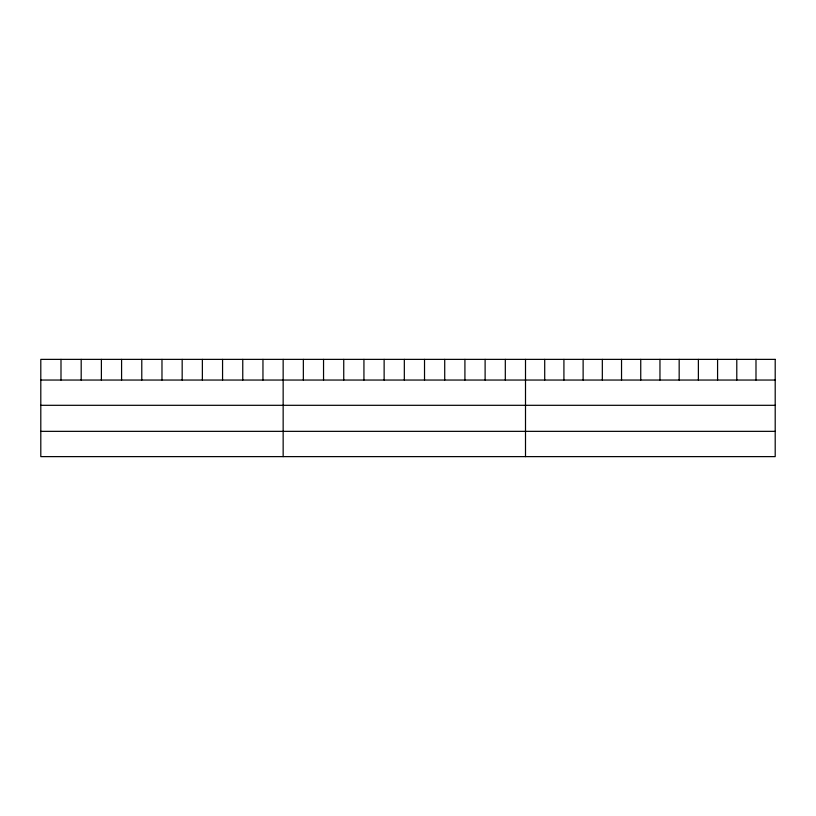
<?xml version="1.0" encoding="UTF-8"?>
<svg xmlns="http://www.w3.org/2000/svg" width="816" height="816" viewBox="0 0 816 816"><rect width="100%" height="100%" fill="white"/><g stroke="black" fill="none" stroke-linecap="round" stroke-linejoin="round"><path stroke-width="1.22" d="M40.8 380.042L775.2 380.042M40.8 405.307L775.2 405.307M40.8 431.348L775.2 431.348M755.993 359.377L755.993 380.042M736.787 359.377L736.787 380.042M717.58 359.377L717.58 380.042M698.374 359.377L698.374 380.042M679.167 359.377L679.167 380.042M659.96 359.377L659.96 380.042M640.744 359.377L640.744 380.042M621.537 359.377L621.537 380.042M602.33 359.377L602.33 380.042M583.124 359.377L583.124 380.042M563.917 359.377L563.917 380.042M544.711 359.377L544.711 380.042M525.504 359.377L525.504 456.623M505.308 359.377L505.308 380.042M485.112 359.377L485.112 380.042M464.916 359.377L464.916 380.042M444.72 359.377L444.72 380.042M424.524 359.377L424.524 380.042M404.328 359.377L404.328 380.042M384.132 359.377L384.132 380.042M363.936 359.377L363.936 380.042M343.74 359.377L343.74 380.042M323.544 359.377L323.544 380.042M303.348 359.377L303.348 380.042M283.152 359.377L283.152 456.623M262.956 359.377L262.956 380.042M242.76 359.377L242.76 380.042M222.564 359.377L222.564 380.042M202.368 359.377L202.368 380.042M182.172 359.377L182.172 380.042M161.976 359.377L161.976 380.042M141.78 359.377L141.78 380.042M121.584 359.377L121.584 380.042M101.388 359.377L101.388 380.042M81.192 359.377L81.192 380.042M60.996 359.377L60.996 380.042M775.2 359.377L40.8 359.377L40.8 456.623L775.2 456.623L775.2 359.377"/></g></svg>
